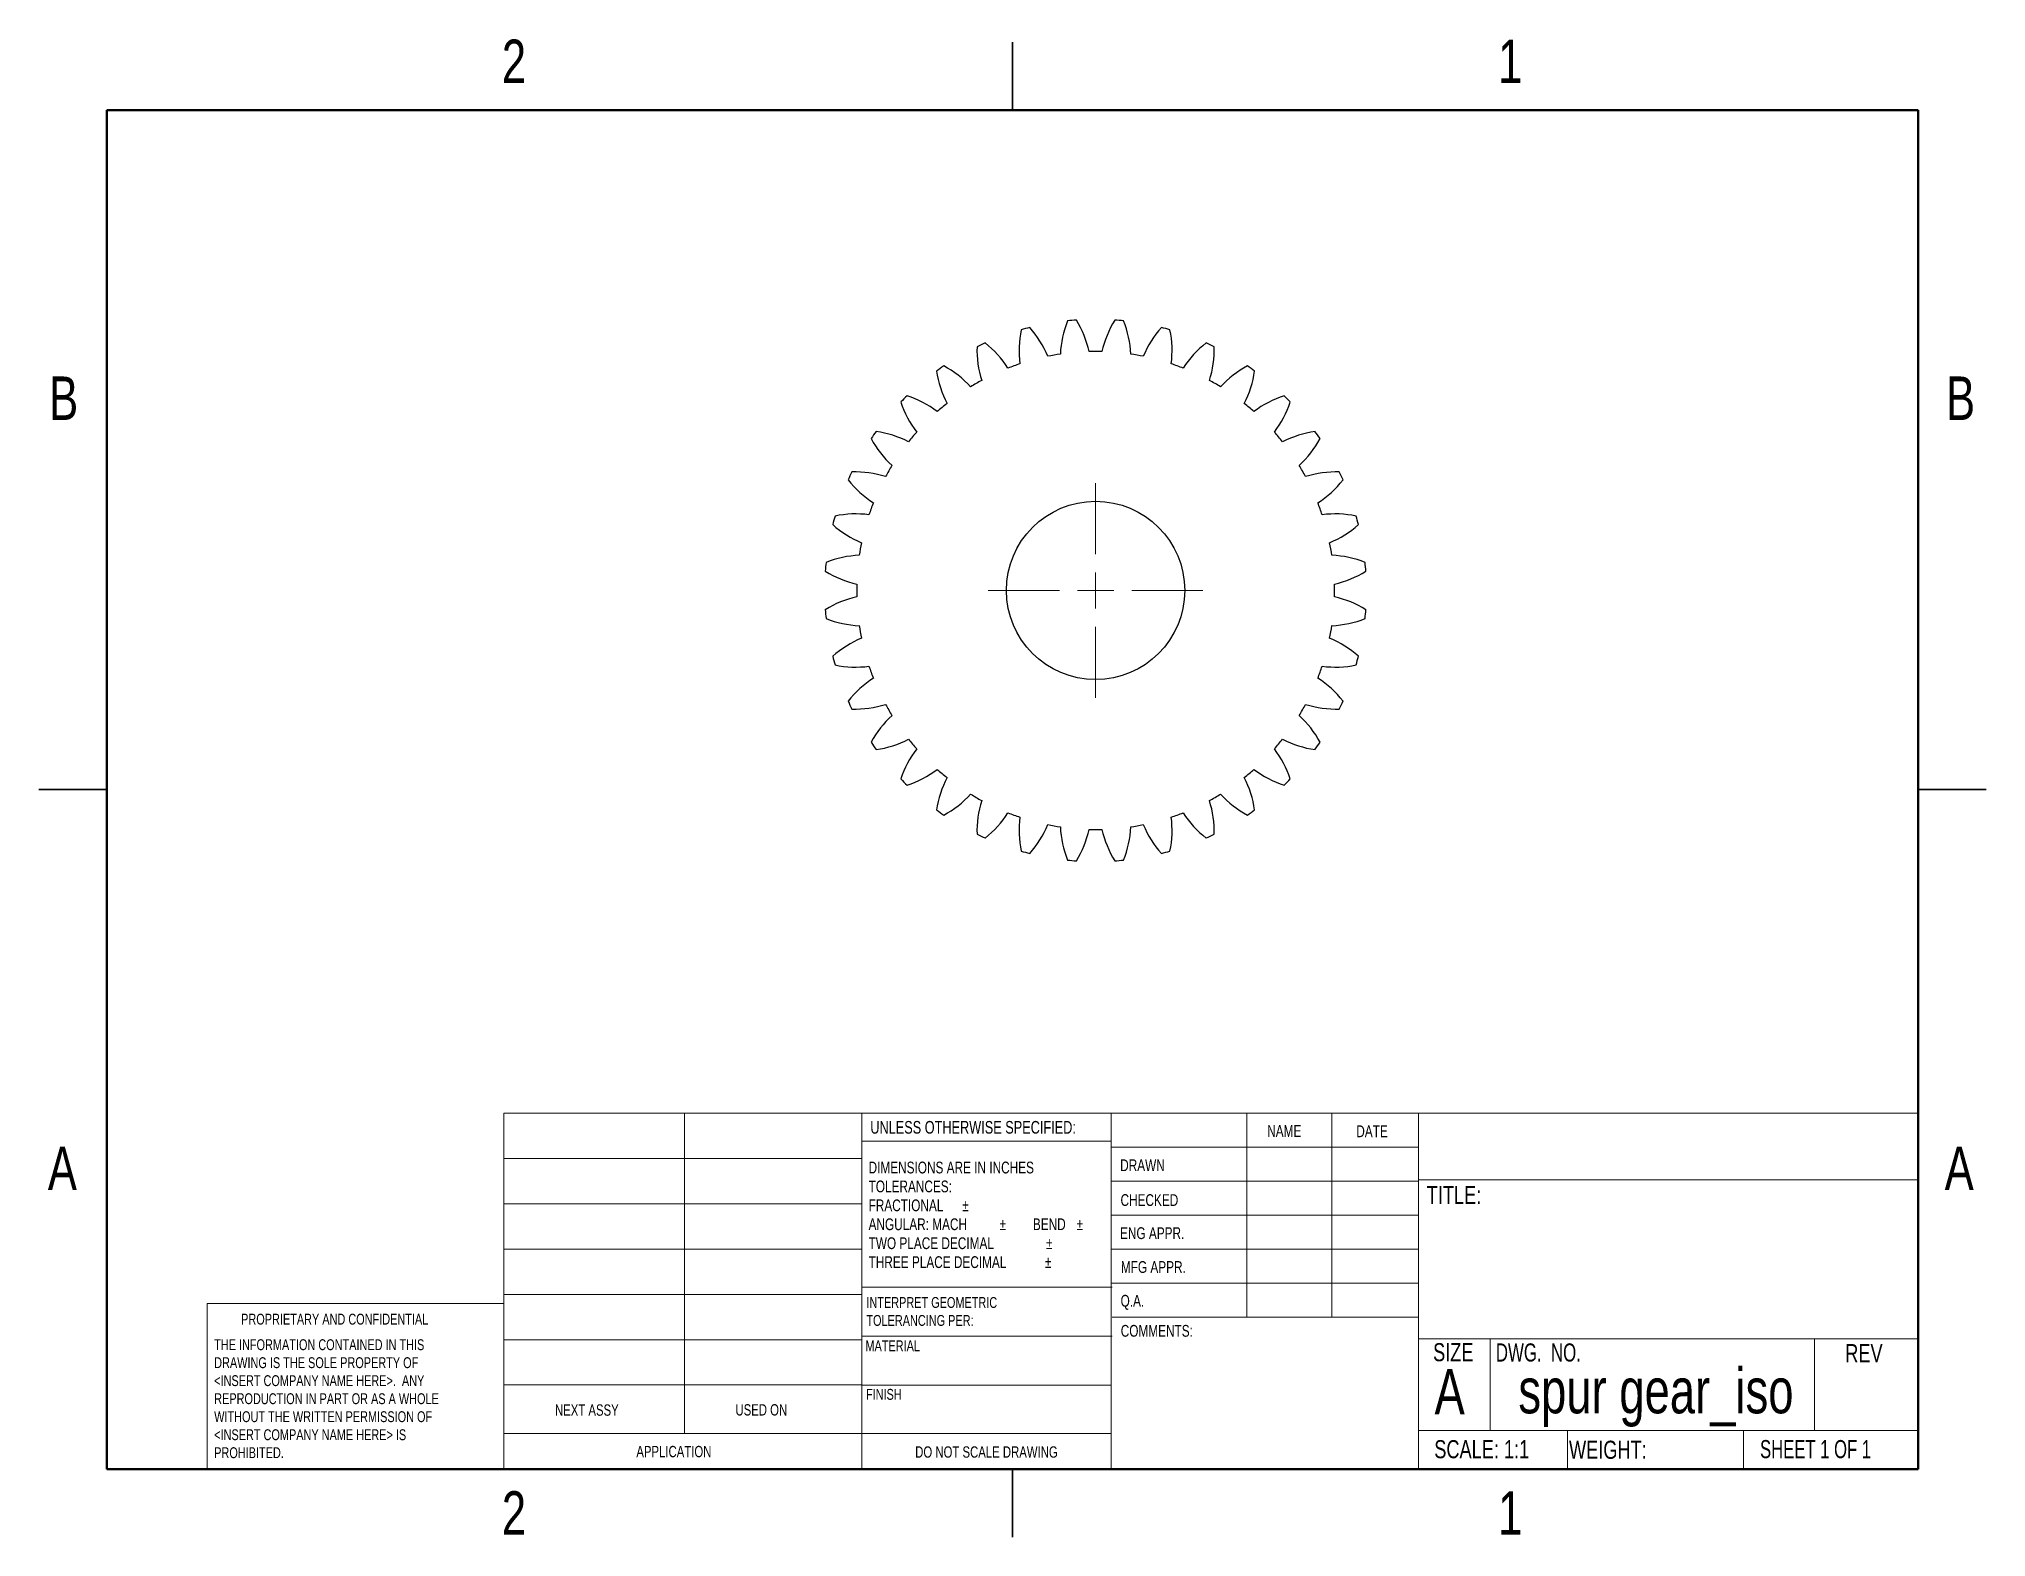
# Model space of a CAD drawing. Header units: millimetres. Extents: x 3 to 276, y 3 to 213.
import ezdxf

# ---------------------------------------------------------------- set-up
doc = ezdxf.new("R2010")
doc.units = ezdxf.units.MM
doc.styles.add('SLDTEXTSTYLE0', font='TXT', dxfattribs={"width": 0.75})
doc.styles.add('SLDTEXTSTYLE1', font='TXT', dxfattribs={"width": 0.6875})
doc.styles.add('SLDTEXTSTYLE2', font='TXT', dxfattribs={"width": 0.694444})

# ---------------------------------------------------------------- blocks, each defined once
blk = doc.blocks.new('SW_NOTE_0')
at = {"color": 0, "linetype": 'Continuous', "lineweight": 0, "char_height": 1.524, "attachment_point": 1, "style": 'SLDTEXTSTYLE0'}
for s, insert in [('INTERPRET GEOMETRIC', (0, 1.96)), ('TOLERANCING PER:', (0, -0.56))]:
    blk.add_mtext(s, dxfattribs=dict(at, insert=insert))
blk = doc.blocks.new('SW_NOTE_0_1')
at = {"color": 0, "linetype": 'Continuous', "lineweight": 0, "char_height": 1.651, "attachment_point": 1, "style": 'SLDTEXTSTYLE0'}
for s, insert in [('DIMENSIONS ARE IN INCHES', (0, 2.13)), ('TOLERANCES:', (0, -0.52)), ('FRACTIONAL', (0, -3.17)), ('%%p', (13.15, -3.17)), ('ANGULAR: MACH', (0, -5.82)), ('%%p', (18.37, -5.82)), ('BEND', (23.04, -5.82)), ('%%p', (29.16, -5.82)), ('TWO PLACE DECIMAL', (0, -8.48)), ('%%p', (24.88, -8.48)), ('THREE PLACE DECIMAL', (0, -11.13)), ('%%p', (24.73, -11.13))]:
    blk.add_mtext(s, dxfattribs=dict(at, insert=insert))
blk = doc.blocks.new('SW_NOTE_0_2')
at = {"color": 0, "linetype": 'Continuous', "lineweight": 0, "char_height": 1.524, "attachment_point": 1, "style": 'SLDTEXTSTYLE0'}
for s, insert in [('THE INFORMATION CONTAINED IN THIS', (0, 1.96)), ('DRAWING IS THE SOLE PROPERTY OF', (0, -0.56)), ('<INSERT COMPANY NAME HERE>.  ANY', (0, -3.08)), ('WITHOUT THE WRITTEN PERMISSION OF', (0, -8.13)), ('REPRODUCTION IN PART OR AS A WHOLE', (0, -5.61)), ('<INSERT COMPANY NAME HERE> IS', (0, -10.66)), ('PROHIBITED.', (0, -13.18))]:
    blk.add_mtext(s, dxfattribs=dict(at, insert=insert))
blk = doc.blocks.new('SW_CENTERMARKSYMBOL_0')
at = {"color": 0, "linetype": 'Continuous', "lineweight": 18}
for p, q in [((0, 5.08), (0, 15.04)), ((-5.08, 0), (-15.04, 0)), ((0, 0), (-2.54, 0)), ((0, 0), (0, 2.54)), ((0, 0), (0, -2.54)), ((0, 0), (2.54, 0)), ((5.08, 0), (15.04, 0)), ((0, -5.08), (0, -15.04))]:
    blk.add_line(p, q, dxfattribs=at)

msp = doc.modelspace()

# ---------------------------------------------------------------- linework, layer by layer
at = {"color": 7, "linetype": 'Continuous', "lineweight": 25}
for p, q in [((139.7, 212.72), (139.7, 203.2)), ((139.7, 203.2), (139.7, 212.72)), ((3.17, 107.95), (12.7, 107.95)), ((12.7, 107.95), (3.17, 107.95)), ((276.23, 107.95), (266.7, 107.95)), ((266.7, 107.95), (276.23, 107.95)), ((139.7, 3.17), (139.7, 12.7)), ((139.7, 12.7), (139.7, 3.17))]:
    msp.add_line(p, q, dxfattribs=at)
at = {"color": 7, "linetype": 'Continuous', "lineweight": 50}
for p, q in [((12.7, 12.7), (12.7, 203.2)), ((12.7, 203.2), (266.7, 203.2)), ((266.7, 203.2), (266.7, 12.7)), ((266.7, 12.7), (12.7, 12.7))]:
    msp.add_line(p, q, dxfattribs=at)
at = {"color": 7, "linetype": 'Continuous', "lineweight": 18}
for p, q in [((68.35, 62.59), (266.7, 62.59)), ((68.35, 12.7), (68.35, 62.59)), ((93.7, 62.59), (93.7, 17.69)), ((118.57, 12.7), (118.57, 62.59)), ((153.55, 62.59), (153.55, 12.7)), ((172.56, 62.59), (172.56, 34.02)), ((184.46, 62.59), (184.46, 34.02)), ((196.63, 62.59), (196.63, 12.7)), ((153.55, 58.67), (118.57, 58.67)), ((153.55, 57.83), (196.63, 57.83)), ((68.35, 56.24), (118.57, 56.24)), ((153.55, 53.07), (196.63, 53.07)), ((196.63, 53.27), (266.7, 53.27)), ((68.35, 49.89), (118.57, 49.89)), ((153.55, 48.31), (196.63, 48.31)), ((68.35, 43.54), (118.57, 43.54)), ((196.63, 43.54), (153.55, 43.54)), ((196.63, 38.78), (153.55, 38.78)), ((26.77, 12.7), (26.77, 35.92)), ((68.35, 35.92), (26.77, 35.92)), ((68.35, 37.19), (118.57, 37.19)), ((118.57, 38.19), (153.66, 38.19)), ((196.63, 34.02), (153.66, 34.02)), ((68.35, 30.84), (118.57, 30.84)), ((118.57, 31.34), (153.66, 31.34)), ((196.63, 30.98), (266.7, 30.98)), ((206.68, 30.98), (206.68, 18.11)), ((252.17, 30.98), (252.17, 18.11)), ((68.35, 24.49), (118.57, 24.49)), ((118.57, 24.48), (153.55, 24.48)), ((68.35, 17.69), (153.55, 17.69)), ((196.63, 18.11), (266.7, 18.11)), ((217.54, 18.11), (217.54, 12.7)), ((242.22, 18.11), (242.22, 12.7))]:
    msp.add_line(p, q, dxfattribs=at)
at = {"color": 7, "linetype": 'Continuous', "lineweight": 25}
msp.add_circle((151.35, 135.87), 12.5, dxfattribs=at)
at = {"color": 7, "linetype": 'Continuous', "lineweight": 18}
msp.add_circle((151.35, 135.87), 12.5, dxfattribs=at)
at = {"color": 7, "linetype": 'Continuous', "lineweight": 25}
for centre, radius, start, end in [((155.02, 169.5), 14.4, 168.3432, 187.4051), ((151.35, 135.87), 38, 104.0608, 105.9392), ((131.36, 163.16), 14.4, 22.5949, 41.6568), ((160.8, 168.35), 14.4, 158.3432, 177.4051), ((151.35, 135.87), 38, 94.0608, 95.9392), ((136.4, 166.21), 14.4, 12.5949, 31.6568), ((166.3, 166.21), 14.4, 148.3432, 167.4051), ((151.35, 135.87), 38, 84.0608, 85.9392), ((141.9, 168.35), 14.4, 2.5949, 21.6568), ((171.34, 163.16), 14.4, 138.3432, 157.4051), ((151.35, 135.87), 38, 74.0608, 75.9392), ((147.68, 169.5), 14.4, 352.5949, 11.6568), ((149.12, 169.62), 14.4, 178.3432, 197.4051), ((151.35, 135.87), 38, 114.0608, 115.9392), ((126.93, 159.27), 14.4, 32.5949, 51.6568), ((151.35, 135.87), 33.5, 88.4692, 91.5308), ((175.78, 159.27), 14.4, 128.3432, 147.4051), ((151.35, 135.87), 38, 64.0608, 65.9392), ((153.58, 169.62), 14.4, 342.5949, 1.6568), ((151.35, 135.87), 38, 124.0608, 125.9392), ((143.3, 168.72), 14.4, 188.3432, 207.4051), ((123.23, 154.67), 14.4, 42.5949, 61.6568), ((151.35, 135.87), 33.5, 108.4692, 111.5308), ((151.35, 135.87), 33.5, 98.4692, 101.5308), ((151.35, 135.87), 33.5, 78.4692, 81.5308), ((151.35, 135.87), 33.5, 68.4692, 71.5308), ((179.47, 154.67), 14.4, 118.3432, 137.4051), ((159.41, 168.72), 14.4, 332.5949, 351.6568), ((151.35, 135.87), 38, 54.0608, 55.9392), ((151.35, 135.87), 33.5, 118.4692, 121.5308), ((151.35, 135.87), 33.5, 58.4692, 61.5308), ((151.35, 135.87), 38, 134.0608, 135.9392), ((137.71, 166.82), 14.4, 198.3432, 217.4051), ((120.39, 149.51), 14.4, 52.5949, 71.6568), ((151.35, 135.87), 33.5, 128.4692, 131.5308), ((151.35, 135.87), 33.5, 48.4692, 51.5308), ((182.31, 149.51), 14.4, 108.3432, 127.4051), ((164.99, 166.82), 14.4, 322.5949, 341.6568), ((151.35, 135.87), 38, 44.0608, 45.9392), ((151.35, 135.87), 38, 144.0608, 145.9392), ((132.55, 163.99), 14.4, 208.3432, 227.4051), ((118.5, 143.92), 14.4, 62.5949, 81.6568), ((151.35, 135.87), 33.5, 138.4692, 141.5308), ((151.35, 135.87), 33.5, 38.4692, 41.5308), ((184.21, 143.92), 14.4, 98.3432, 117.4051), ((170.16, 163.99), 14.4, 312.5949, 331.6568), ((151.35, 135.87), 38, 34.0608, 35.9392), ((151.35, 135.87), 33.5, 148.4692, 151.5308), ((151.35, 135.87), 33.5, 28.4692, 31.5308), ((151.35, 135.87), 38, 154.0608, 155.9392), ((127.95, 160.29), 14.4, 218.3432, 237.4051), ((117.6, 138.09), 14.4, 72.5949, 91.6568), ((185.11, 138.09), 14.4, 88.3432, 107.4051), ((174.76, 160.29), 14.4, 302.5949, 321.6568), ((151.35, 135.87), 38, 24.0608, 25.9392), ((151.35, 135.87), 33.5, 158.4692, 161.5308), ((151.35, 135.87), 33.5, 18.4692, 21.5308), ((151.35, 135.87), 38, 164.0608, 165.9392), ((124.06, 155.86), 14.4, 228.3432, 247.4051), ((117.72, 132.2), 14.4, 82.5949, 101.6568), ((184.98, 132.2), 14.4, 78.3432, 97.4051), ((178.64, 155.86), 14.4, 292.5949, 311.6568), ((151.35, 135.87), 38, 14.0608, 15.9392), ((151.35, 135.87), 33.5, 168.4692, 171.5308), ((151.35, 135.87), 33.5, 8.4692, 11.5308), ((151.35, 135.87), 38, 174.0608, 175.9392), ((118.87, 126.42), 14.4, 92.5949, 111.6568), ((183.83, 126.42), 14.4, 68.3432, 87.4051), ((151.35, 135.87), 38, 4.0608, 5.9392), ((121.01, 150.82), 14.4, 238.3432, 257.4051), ((151.35, 135.87), 33.5, 178.4692, 181.5308), ((181.7, 150.82), 14.4, 282.5949, 301.6568), ((151.35, 135.87), 33.5, 358.4692, 1.5308), ((121.01, 120.92), 14.4, 102.5949, 121.6568), ((181.7, 120.92), 14.4, 58.3432, 77.4051), ((151.35, 135.87), 38, 184.0608, 185.9392), ((118.87, 145.32), 14.4, 248.3432, 267.4051), ((183.83, 145.32), 14.4, 272.5949, 291.6568), ((151.35, 135.87), 38, 354.0608, 355.9392), ((124.06, 115.88), 14.4, 112.5949, 131.6568), ((151.35, 135.87), 33.5, 188.4692, 191.5308), ((151.35, 135.87), 33.5, 348.4692, 351.5308), ((178.64, 115.88), 14.4, 48.3432, 67.4051), ((151.35, 135.87), 38, 194.0608, 195.9392), ((151.35, 135.87), 38, 344.0608, 345.9392), ((117.72, 139.53), 14.4, 258.3432, 277.4051), ((127.95, 111.44), 14.4, 122.5949, 141.6568), ((151.35, 135.87), 33.5, 198.4692, 201.5308), ((151.35, 135.87), 33.5, 338.4692, 341.5308), ((174.76, 111.44), 14.4, 38.3432, 57.4051), ((184.98, 139.53), 14.4, 262.5949, 281.6568), ((151.35, 135.87), 38, 204.0608, 205.9392), ((151.35, 135.87), 38, 334.0608, 335.9392), ((117.6, 133.64), 14.4, 268.3432, 287.4051), ((132.55, 107.75), 14.4, 132.5949, 151.6568), ((151.35, 135.87), 33.5, 208.4692, 211.5308), ((151.35, 135.87), 33.5, 328.4692, 331.5308), ((170.16, 107.75), 14.4, 28.3432, 47.4051), ((185.11, 133.64), 14.4, 252.5949, 271.6568), ((118.5, 127.81), 14.4, 278.3432, 297.4051), ((151.35, 135.87), 33.5, 218.4692, 221.5308), ((151.35, 135.87), 33.5, 318.4692, 321.5308), ((184.21, 127.81), 14.4, 242.5949, 261.6568), ((151.35, 135.87), 38, 214.0608, 215.9392), ((137.71, 104.91), 14.4, 142.5949, 161.6568), ((164.99, 104.91), 14.4, 18.3432, 37.4051), ((151.35, 135.87), 38, 324.0608, 325.9392), ((151.35, 135.87), 38, 224.0608, 225.9392), ((120.39, 122.23), 14.4, 288.3432, 307.4051), ((143.3, 103.01), 14.4, 152.5949, 171.6568), ((151.35, 135.87), 33.5, 228.4692, 231.5308), ((151.35, 135.87), 33.5, 308.4692, 311.5308), ((159.41, 103.01), 14.4, 8.3432, 27.4051), ((182.31, 122.23), 14.4, 232.5949, 251.6568), ((151.35, 135.87), 38, 314.0608, 315.9392), ((123.23, 117.06), 14.4, 298.3432, 317.4051), ((151.35, 135.87), 33.5, 238.4692, 241.5308), ((151.35, 135.87), 33.5, 298.4692, 301.5308), ((179.47, 117.06), 14.4, 222.5949, 241.6568), ((151.35, 135.87), 38, 234.0608, 235.9392), ((149.12, 102.11), 14.4, 162.5949, 181.6568), ((126.93, 112.46), 14.4, 308.3432, 327.4051), ((151.35, 135.87), 33.5, 248.4692, 251.5308), ((155.02, 102.24), 14.4, 172.5949, 191.6568), ((147.68, 102.24), 14.4, 348.3432, 7.4051), ((151.35, 135.87), 33.5, 288.4692, 291.5308), ((175.78, 112.46), 14.4, 212.5949, 231.6568), ((153.58, 102.11), 14.4, 358.3432, 17.4051), ((151.35, 135.87), 38, 304.0608, 305.9392), ((151.35, 135.87), 38, 244.0608, 245.9392), ((131.36, 108.58), 14.4, 318.3432, 337.4051), ((151.35, 135.87), 33.5, 258.4692, 261.5308), ((160.8, 103.38), 14.4, 182.5949, 201.6568), ((136.4, 105.52), 14.4, 328.3432, 347.4051), ((151.35, 135.87), 33.5, 268.4692, 271.5308), ((166.3, 105.52), 14.4, 192.5949, 211.6568), ((141.9, 103.38), 14.4, 338.3432, 357.4051), ((151.35, 135.87), 33.5, 278.4692, 281.5308), ((171.34, 108.58), 14.4, 202.5949, 221.6568), ((151.35, 135.87), 38, 294.0608, 295.9392), ((151.35, 135.87), 38, 254.0608, 255.9392), ((151.35, 135.87), 38, 284.0608, 285.9392), ((151.35, 135.87), 38, 264.0608, 265.9392), ((151.35, 135.87), 38, 274.0608, 275.9392)]:
    msp.add_arc(centre, radius, start, end, dxfattribs=at)

# ---------------------------------------------------------------- block references
at = {"color": 7, "linetype": 'Continuous', "lineweight": 0}
for name, p in [('SW_CENTERMARKSYMBOL_0', (151.35, 135.87)), ('SW_NOTE_0_1', (119.52, 53.67)), ('SW_NOTE_0', (119.21, 34.86)), ('SW_NOTE_0_2', (27.75, 28.94))]:
    msp.add_blockref(name, p, dxfattribs=at)

# ---------------------------------------------------------------- texts
for s, insert, char_height, attachment_point, style in [('2', (69.79, 213.09), 6.1, 2, 'SLDTEXTSTYLE0'), ('1', (209.49, 213.09), 6.1, 2, 'SLDTEXTSTYLE0'), ('B', (6.65, 165.87), 6.1, 2, 'SLDTEXTSTYLE0'), ('B', (272.65, 165.87), 6.1, 2, 'SLDTEXTSTYLE0'), ('UNLESS OTHERWISE SPECIFIED:', (119.76, 61.5), 1.778, 1, 'SLDTEXTSTYLE0'), ('NAME', (175.42, 60.92), 1.651, 1, 'SLDTEXTSTYLE0'), ('DATE', (187.91, 60.88), 1.651, 1, 'SLDTEXTSTYLE0'), ('A', (6.46, 57.92), 6.1, 2, 'SLDTEXTSTYLE0'), ('A', (272.46, 57.92), 6.1, 2, 'SLDTEXTSTYLE0'), ('DRAWN', (154.8, 56.12), 1.651, 1, 'SLDTEXTSTYLE0'), ('TITLE:', (197.79, 52.39), 2.54, 1, 'SLDTEXTSTYLE0'), ('CHECKED', (154.85, 51.24), 1.651, 1, 'SLDTEXTSTYLE0'), ('ENG APPR.', (154.78, 46.6), 1.651, 1, 'SLDTEXTSTYLE0'), ('MFG APPR.', (154.9, 41.85), 1.651, 1, 'SLDTEXTSTYLE0'), ('Q.A.', (154.86, 37.12), 1.651, 1, 'SLDTEXTSTYLE0'), ('PROPRIETARY AND CONFIDENTIAL', (31.53, 34.48), 1.524, 1, 'SLDTEXTSTYLE0'), ('COMMENTS:', (154.88, 32.91), 1.651, 1, 'SLDTEXTSTYLE0'), ('MATERIAL', (119.08, 30.75), 1.524, 1, 'SLDTEXTSTYLE0'), ('SIZE', (198.68, 30.36), 2.54, 1, 'SLDTEXTSTYLE0'), ('DWG.  NO.', (207.48, 30.32), 2.54, 1, 'SLDTEXTSTYLE2'), ('REV', (256.48, 30.22), 2.54, 1, 'SLDTEXTSTYLE0'), ('A', (198.88, 26.72), 6.35, 1, 'SLDTEXTSTYLE0'), ('spur gear_iso', (229.93, 26.87), 6.35, 2, 'SLDTEXTSTYLE0'), ('FINISH', (119.15, 23.94), 1.524, 1, 'SLDTEXTSTYLE0'), ('NEXT ASSY', (75.54, 21.77), 1.587, 1, 'SLDTEXTSTYLE0'), ('USED ON', (100.85, 21.8), 1.587, 1, 'SLDTEXTSTYLE0'), ('SCALE: 1:1', (198.85, 16.76), 2.54, 1, 'SLDTEXTSTYLE0'), ('WEIGHT:', (217.74, 16.68), 2.54, 1, 'SLDTEXTSTYLE0'), ('SHEET 1 OF 1', (244.53, 16.77), 2.54, 1, 'SLDTEXTSTYLE1'), ('APPLICATION', (86.95, 15.95), 1.5875, 1, 'SLDTEXTSTYLE0'), ('DO NOT SCALE DRAWING', (136.05, 15.89), 1.5875, 2, 'SLDTEXTSTYLE0'), ('2', (69.79, 9.59), 6.1, 2, 'SLDTEXTSTYLE0'), ('1', (209.49, 9.59), 6.1, 2, 'SLDTEXTSTYLE0')]:
    msp.add_mtext(s, dxfattribs=dict(at, insert=insert, char_height=char_height, attachment_point=attachment_point, style=style))

doc.saveas('drawing.dxf')
